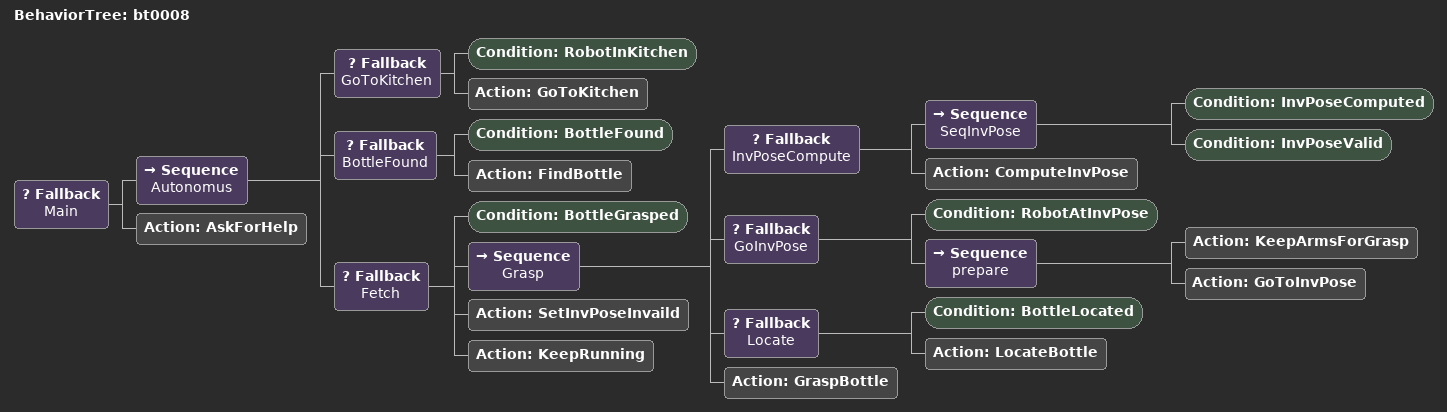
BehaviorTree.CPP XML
<root>
<BehaviorTree ID="bt0008">

  <Fallback name="Main">

     <Sequence name="Autonomus">
         <Fallback name="GoToKitchen">
           <Condition ID="RobotInKitchen" />
           <Action ID="GoToKitchen" />
         </Fallback>

         <Fallback name="BottleFound">
           <Condition ID="BottleFound" />
           <Action ID="FindBottle" />
         </Fallback>

  	    <Fallback name="Fetch">
    	    <Condition ID="BottleGrasped" />
	        <Sequence name="Grasp">
				<Fallback name="InvPoseCompute">
	    	        <Sequence name="SeqInvPose">
	        	      <Condition ID="InvPoseComputed" />
	            	  <Condition ID="InvPoseValid" />
		            </Sequence>
	    	        <Action ID="ComputeInvPose" />
	        	</Fallback>

		        <Fallback name="GoInvPose">
					<Condition ID="RobotAtInvPose" />
	               	<Sequence name="prepare">
		            	<Action ID="KeepArmsForGrasp" />  <!-- alza le braccia in preparazione al grasp -->
		                <Action ID="GoToInvPose" />
	              	</Sequence>
	          	</Fallback>

		         <Fallback name="Locate">
		            <Condition ID="BottleLocated" />
    	              <Action ID="LocateBottle" />
		          </Fallback>

          <Action ID="GraspBottle" />
        </Sequence> <!-- seq1 -->

        <Action ID="SetInvPoseInvaild" />
        <Action ID="KeepRunning" />
      </Fallback>  <!-- name="Bottle"-->

       </Sequence> <!-- autonomus -->
        <Action ID="AskForHelp" />
    </Fallback>  <!-- Main -->
 </BehaviorTree>
</root>
